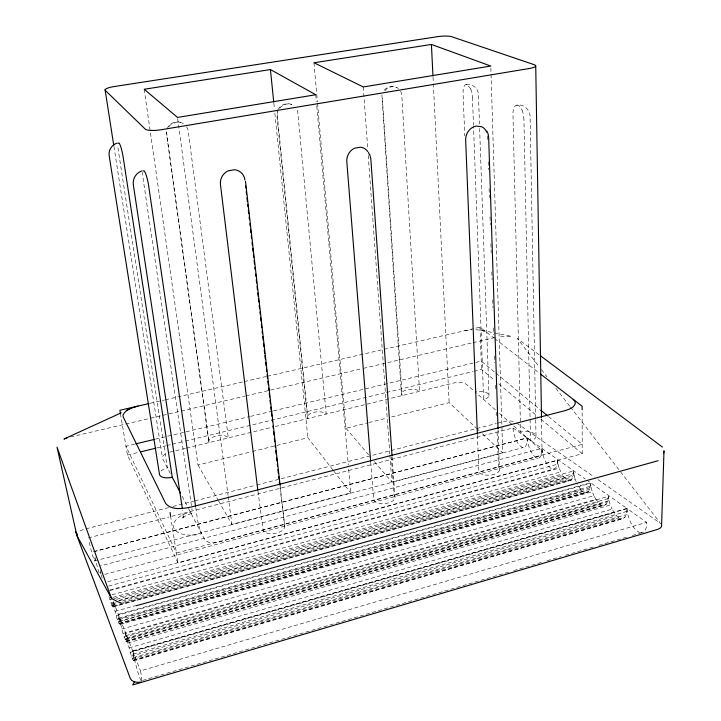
<?xml version="1.0" encoding="UTF-8"?>
<svg xmlns="http://www.w3.org/2000/svg" width="721" height="721" viewBox="0 0 721 721"><rect width="100%" height="100%" fill="white"/><g stroke="black" fill="none" stroke-linecap="round" stroke-linejoin="round"><path stroke-width="0.54" stroke-dasharray="3.6 2.7" d="M108.988 596.682L112.413 606.812L570.554 480.339C573.519 478.284 573.574 474.238 573.546 470.966L112.827 597.376M119.362 623.998L587.011 492.56L588.633 491.416L589.805 489.244L590.535 482.755L118.334 614.364L119.362 623.998L117.172 619.249L112.665 602.107M107.753 581.703L557.414 460.133L557.315 462.846A15.844 6.66 73.7 0 1 549.519 467.253A15.844 6.66 73.7 0 1 541.886 448.381L100.516 565.868M126.346 641.897L604.712 505.205L606.397 503.979L607.596 501.717L608.371 496.408L125.553 633.371L126.346 641.897L122.94 633.426L118.442 614.941M381.905 94.83L401.444 394.549M112.413 606.812L112.936 605.901L112.422 601.557M125.553 633.371L130.24 652.388L132.439 658.886L133.736 660.787L132.691 650.955L113.26 601.422M133.736 660.787L623.386 518.444C626.783 516.452 627.063 512 626.928 508.458L586.975 480.231M277.81 110.268L276.891 115.739L307.398 417.414M167.146 128.671C169.336 123.192 176.194 120.263 181.575 122.813M278 109.682C280.721 103.707 289.022 101.751 294.105 105.915M168.831 126.698L170.859 124.589L175.942 122.255A11.257 10.887 -54.8 0 1 184.062 124.174M279.676 108.312C282.425 104.671 287.463 102.77 291.816 104.572M384.816 90.873L386.744 88.872L391.404 86.682A10.86 9.643 -66.3 0 1 398.515 88.593M384.32 90.044C387.267 86.691 392.269 85.393 396.388 87.277M535.667 418.504L530.07 116.207C530.151 109.141 522.175 102.706 515.47 105.681L514.379 107.023A11.617 5.245 81.7 0 0 512.973 114.342L520.625 432.059A10.445 4.984 -0.4 0 1 534.757 434.015A10.445 4.984 -0.4 0 1 530.53 440.783L523.924 118.974M142.659 680.426L509.405 571.879M513.722 570.599L542.841 561.983M547.158 560.704L561.181 556.549M565.498 555.278L594.618 546.653M598.935 545.382L628.063 536.757M632.371 535.478L643.159 532.287M141.577 680.741A20.512 1.694 76.3 0 0 140.965 673.333L140.505 670.9L646.566 522.337L646.638 524.573A18.088 8.373 71.1 0 1 640.987 532.684M133.232 660.481L623.386 518.444M133.259 654.082L626.946 511.36M131.42 656.128L616.482 515.722L621.277 518.66M133.755 657.48L626.333 514.668M132.439 658.886L618.915 517.723M133.917 659.769L625.116 517.083M128.987 647.945L612.021 509.143L616.482 515.722M132.691 650.955L626.928 508.458M141.091 680.606A20.512 1.694 76.3 0 1 133.133 653.154L132.745 651.108L627.072 508.566L646.566 522.337M130.24 652.388L614.13 512.802M125.066 639.869L600.413 504.312L602.666 505.313L604.712 505.205M126.535 641.005L606.397 503.979M125.842 641.501L602.666 505.313M127.734 643.078L610.29 505.006L612.021 509.143M122.94 633.426L595.861 499.347L600.413 504.312M125.941 635.643L608.236 498.553M124.075 637.112L598.088 502.276M126.563 638.112L609.047 500.671L608.371 496.408M126.4 638.869L607.596 501.717M121.723 629.072L593.879 495.733L595.861 499.347M117.172 619.249L580.684 489.559L585.055 492.623L587.011 492.56M119.407 619.519L591.13 487.432L590.535 483.286L116.072 615.644M119.425 621.142L589.805 489.244M118.127 621.953L582.892 491.596M119.551 623.169L588.633 491.416M118.875 623.584L585.055 492.623M120.524 624.332L592.265 491.668L593.879 495.733M118.992 618.032L590.436 486.206M111.746 605.469L117.181 603.964M122.606 602.468L566.697 479.807L568.734 480.61M112.936 605.901L572.023 479.023M112.818 606.965L575.16 479.141L576.304 482.124M114.909 611.399L135.503 605.676M109.826 599.701L113.089 598.809M114.17 598.511L562.533 475.337L566.697 479.807M116.595 599.295L573.537 473.607M119.181 600.314L574.087 474.995L573.546 470.966M110.863 603.035L114.125 602.143M118.46 600.944L564.588 478.005M112.737 603.702L116 602.801M122.507 601.008L573.042 476.725M109.754 590.643L559.145 468.145L562.533 475.337M111.971 594.789L560.677 471.976M108.691 586.092L558.036 464.117L557.414 460.133M109.763 590.021L554.215 468.938M120.425 413.611L127.473 455.05L177.988 563.029L582.198 453.716L582.144 409.663M104.734 574.421L538.136 458.069M218.58 501.014L231.928 524.383L350.757 492.939L348.396 466.018M374.37 461.575L391.836 482.07L502.708 452.734L490.794 66.044M94.676 560.965L523.275 447.525M93.721 551.61L527.042 437.89L527.159 440.342A15.114 6.119 74.5 0 1 520.661 446.371A15.114 6.119 74.5 0 1 513.046 429.049L512.992 427.959L170.012 516.759M93.766 551.718L527.159 437.971L585.2 478.978M88.35 537.902L168.921 517.038M168.705 507.584L84.898 529.088A9.86 4.146 -12.9 0 0 78.616 531.945M173.058 506.466L193.733 501.158M194.823 500.879L255.775 485.233M256.865 484.954L475.626 428.815M476.716 428.535L496.309 423.506M497.4 423.227L503.925 421.551A8.769 3.434 -3.7 0 1 514.352 421.731M144.2 89.26L198.005 464.991L251.314 451.761M252.395 451.49L307.876 437.719L333.057 470.155M317.528 103.121L345.981 428.256L367.701 422.866M368.791 422.596L387.258 418.018M391.602 416.936L449.156 402.651L475.932 427.688M185.36 448.363L170.228 452.049A10.274 4.822 -9.4 0 0 167.768 452.815M186.442 448.101L270.844 427.553M275.206 426.49L454.005 382.95A9.517 4.218 -2.3 0 1 466.631 384.509L474.193 391.17M127.473 455.05L138.405 452.409M156.98 447.912L165.722 445.803M166.812 445.542L171.183 444.478M172.283 444.217L184.306 441.315M185.396 441.045L385.393 392.702M386.483 392.44L472.823 371.567M473.913 371.306L481.565 369.449L494.462 380.255M134.728 444.118L125.986 446.209L176.429 553.07L177.988 563.029M155.493 439.143L185.009 432.068M186.108 431.807L249.502 416.621M250.602 416.359L272.466 411.114M273.556 410.853L481.249 361.104L495.057 372.487M70.505 436.98L149.481 418.477M150.572 418.216L180.187 411.276M181.286 411.024L244.906 396.117M245.996 395.856L362.266 368.62M363.357 368.359L471.949 342.917M473.039 342.655L497.175 337.004M150.094 403.309L164.343 400.02M165.433 399.767L243.265 381.806M244.356 381.553L266.283 376.497M267.383 376.245L479.979 327.181L493.831 337.897M191.597 513.46L186.595 515.182L182.611 518.084L183.9 516.326L182.783 518.111L183.531 515.785L183.278 517.408L182.62 510.405M464.685 330.714L472.156 329.731M466.145 84.474C472.282 83.303 478.402 88.53 478.447 94.766L479.474 123.967M500.572 336.202L511.667 336.365L481.313 330.272L475.355 329.695M516.777 105.086L518.102 105.239A11.815 5.335 81.7 0 1 522.112 110.205M481.313 330.272L486.774 332.444M516.596 423.029L594.257 477.014M597.961 479.582L661.166 523.834M512.992 427.959L527.042 437.89M538.975 354.696L517.345 338.51L538.686 366.088M494.714 338.582L538.812 372.712M495.913 373.199L539.912 409.483M548.537 416.594L582.189 444.343L176.429 553.07L170.571 516.173M498.77 383.86L537.469 416.26M540.912 419.144L582.198 453.716M495.426 409.861L475.04 391.909A9.706 4.362 -1.8 0 1 488.018 393.558A9.706 4.362 -1.8 0 1 483.665 399.506L473.535 126.418M499.626 413.566L540.732 449.76A10.707 5.227 -0.1 0 1 536.496 456.889L218.697 542.066A11.545 6.147 -9.4 0 1 204.593 539.335L187.811 507.115M476.743 428.454L479.177 430.725M482.43 433.763L502.708 452.734M345.981 428.256L368.548 454.735M333.742 471.029L350.757 492.939M541.444 369.639L546.951 376.759M555.909 388.322L569.68 406.112M570.374 407.005L659.904 522.644M580.684 489.559L576.683 483.115M198.005 464.991L218.03 500.041M170.318 473.508L162.694 458.871A10.274 4.822 -9.4 0 1 167.011 453.13M182.107 496.156L187.298 506.115M470.768 89.08L467.352 84.609A10.986 4.56 81.9 0 0 464.135 86.358A10.797 4.479 81.9 0 0 463.062 93.234L464.775 135.899M132.745 651.108L140.505 670.9M609.047 500.671L610.29 505.006M558.036 464.117L559.145 468.145M591.13 487.432L592.265 491.668M574.087 474.995L575.16 479.141M113.918 146.435L162.432 457.637M195.724 507.377L197.347 518.489A11.536 1.775 76.3 0 0 201.655 533.684L197.248 534.685A22.748 11.824 -9.7 0 1 173.797 527.88A22.748 11.824 -9.7 0 1 188.992 512.415L190.407 512.099A11.157 1.676 76.5 0 0 191.867 508.665M191.425 505.628L143.281 179.98A12.789 2.163 78.8 0 1 142.812 172.31M208.793 441.396L166.389 131.411M177.699 118.532L228.061 495.399M228.206 496.508L231.928 524.383M257.956 491.226L263.264 531.089A11.428 6.11 -7.5 0 0 277.161 532.909A11.428 6.11 -7.5 0 0 284.588 525.122L279.712 485.377M280.108 485.35L284.813 526.7M273.845 103.13L274.413 108.727M274.863 113.206L307.876 437.719M313.995 62.763L317.429 102.003M315.78 94.748L316.366 101.481M316.762 105.96L348.297 464.901M370.72 462.341L373.757 500.509L374.298 501.185A11.094 5.804 -4 0 0 388.168 502.979A11.094 5.804 -4 0 0 394.612 495.733L394.054 495.066L391.314 456.916M363.285 86.953L367.746 148.688M368.233 155.43L389.809 454.014M389.89 455.131L391.836 482.07M527.159 437.971L527.285 439.783A15.474 6.381 74.1 0 0 535.937 457.447A15.474 6.381 74.1 0 0 541.886 448.381M392.125 456.844L395.009 497.211M479.979 327.181L481.565 369.449M433.024 77.003L433.294 82.618M433.357 83.744L449.156 402.651M627.072 508.566L627.144 510.459A18.088 8.373 71.1 0 0 640.194 532.558M477.428 435.259L478.906 472.318L480.015 473.255A10.869 5.462 -1.1 0 0 494.155 474.382A10.869 5.462 -1.1 0 0 498.535 467.424L496.985 430.104M472.453 97.2L473.49 125.301M479.627 128.455L489.018 395.712M498.085 429.77L499.392 470.209M487.378 135.963L487.558 141.577M488.225 161.783L488.478 169.642M489.099 188.731L489.397 197.707M490.019 216.796L490.271 224.655M490.902 243.734L491.19 252.72M491.812 271.808L492.073 279.667M492.731 299.873L492.993 307.732M493.651 327.938L493.867 334.679M494.561 356.003L494.786 362.744M495.516 385.194L495.706 390.809M496.399 412.142L496.58 417.756M535.685 419.631L536 436.484M541.516 418.685L542.066 452.382M160.972 471.038A10.527 5.056 -9.7 0 1 167.407 467.92L118.514 151.743A11.761 1.821 78.9 0 1 117.947 146.471M186.622 126.905A11.058 10.707 -54.9 0 1 188.244 131.321L228.323 437.899A10.031 4.668 -8.2 0 0 216.084 436.025A10.031 4.668 -8.2 0 0 209.135 442.577L166.695 134.935A11.058 10.707 -54.8 0 1 166.677 132.051M297.223 110.241A10.86 10.067 -64.3 0 1 297.836 112.936L326.198 414.07A9.743 4.479 -5.7 0 0 313.815 412.349A9.743 4.479 -5.7 0 0 307.921 418.522L277.405 116.36A10.86 10.067 -64.3 0 1 277.918 111.692M400.642 91.243A10.671 9.472 -66.4 0 1 401.822 95.487L419.559 391.341A9.535 4.263 -3.4 0 0 407.059 389.755A9.535 4.263 -3.4 0 0 402.111 395.586L382.418 98.741A10.671 9.472 -66.4 0 1 382.581 95.983M470.723 89.062A10.797 4.479 81.9 0 1 472.408 97.182M522.058 110.187A11.617 5.245 81.7 0 1 523.87 118.956M102.139 578.098A17.71 1.307 76.8 0 1 101.319 574.799M100.904 573.024A17.71 1.307 76.8 0 1 100.309 570.365M99.119 572.798A17.241 1.244 76.8 0 1 94.37 554.71M100.48 572.357A17.241 1.244 76.8 0 1 100.652 573.889M94.857 558.234A16.808 1.19 76.9 0 1 93.369 557.91A16.808 1.19 76.9 0 1 88.782 540.056"/><path stroke-width="1.08" d="M663.599 453.212L663.996 450.796L661.554 526.438A10.896 5.011 0.5 0 1 656.867 529.62L132.7 684.95L134.476 681.76M118.154 143.281L119.037 143.001A11.96 1.848 78.9 0 1 121.209 148.184A11.761 1.821 78.9 0 1 123.138 157.016L172.256 477.239L180.556 493.173M138.035 406.085C132.547 407.735 125.562 409.357 122.985 415.08L123.219 416.972L165.659 503.447C171.769 510.63 182.9 508.62 191.11 507.061L564.867 410.682C568.869 409.384 574.06 407.888 575.349 403.345L574.916 401.255L573.213 399.335M121.263 412.809L63.971 439.044L67.152 437.764M126.382 410.465L129.447 409.059M141.929 170.931C136.233 172.661 132.484 178.736 133.295 184.612L182.278 508.179M117.172 143.1C111.944 144.642 108.312 150.148 109.141 155.565L159.395 473.769A10.527 5.056 -9.7 0 0 172.256 477.239M136.053 605.784L658.129 460.719M140.586 451.878L155.889 448.183M135.818 443.857L154.402 439.404M148.995 403.562L119.92 410.267L120.425 413.611M270.429 69.558L144.2 89.26L177.546 117.415L315.78 94.748L270.429 69.558L273.728 102.012M431.41 44.441L313.995 62.763L363.285 86.953L490.794 66.044L431.41 44.441L432.96 75.885M143.082 170.994L144.209 170.868A12.816 2.172 78.8 0 1 148.724 186.189L195.562 506.259M141.469 682.111C137.648 682.526 132.466 682.562 130.366 678.704L76.859 535.442L57.004 447.119L111.467 598.331L117.135 601.521L121.362 603.008M540.777 356.039L662.464 447.083M540.579 374.082L582.126 406.229L582.144 409.663M540.777 410.195L547.681 415.882M77.03 533.882L75.399 531.521L76.868 534.207M111.467 598.331L76.859 535.442L76.805 534.333M486.792 131.087L488.108 133.845L488.667 137.711L498.049 428.653M369.774 154.645L370.801 158.584L392.044 455.726M105.086 89.746L113.747 145.318M170.093 512.478L170.571 516.173M257.821 490.109L220.446 184.513A12.888 12.104 -50.8 0 1 228.196 170.832L234.397 169.723A12.888 12.104 -50.8 0 1 244.915 180.061M245.51 181.35L280.108 485.35M245.555 185.657L245.807 187.893M246.185 191.245L246.573 194.598M246.952 197.96L247.339 201.312M247.718 204.665L247.97 206.9M248.357 210.262L248.736 213.614M249.124 216.967L249.376 219.202M249.89 223.681L250.142 225.916M250.52 229.269L250.908 232.631M251.287 235.983L251.539 238.218M252.053 242.689L252.305 244.924M252.692 248.285L253.071 251.638M253.459 254.991L253.711 257.226M254.089 260.587L254.477 263.94M254.855 267.293L255.108 269.528M255.622 274.007L255.874 276.242M256.261 279.595L256.64 282.956M257.027 286.309L257.406 289.662M257.785 293.014L258.172 296.376M258.424 298.611L258.803 301.964M259.19 305.316L259.569 308.678M259.957 312.031L260.209 314.266M260.587 317.619L260.975 320.98M261.353 324.333L261.741 327.685M262.12 331.038L262.372 333.282M262.759 336.635L263.138 339.988M263.525 343.34L263.904 346.702M264.292 350.055L264.67 353.407M264.922 355.642L265.31 359.004M265.689 362.357L266.076 365.709M266.455 369.062L266.707 371.306M267.094 374.659L267.473 378.011M267.861 381.364L268.239 384.726M268.618 388.078L268.879 390.313M269.257 393.666L269.645 397.028M270.024 400.38L270.402 403.733M270.79 407.086L271.168 410.447M271.429 412.682L271.808 416.035M272.187 419.388L272.448 421.632M272.953 426.102L273.214 428.337M273.592 431.69L273.971 435.051M274.359 438.404L274.737 441.757M275.125 445.109L275.377 447.353M275.755 450.706L276.143 454.059M276.522 457.411L276.909 460.773M277.288 464.126L277.54 466.361M277.927 469.713L278.306 473.075M278.694 476.428L278.946 478.663M279.324 482.016L279.586 484.26M370.63 461.224L346.801 161.531A12.59 11.293 -59.9 0 1 354.534 148.229L360.365 147.183A12.59 11.302 -59.9 0 1 367.827 151.581M477.383 434.141L465.658 139.91A12.356 10.554 -63 0 1 476.211 126.058L481.574 126.689A12.329 10.536 -63 0 1 486.594 132.042M535.73 65.944L541.498 417.558M368.359 152.428A12.59 11.302 -59.9 0 1 369.188 154.294M529.322 68.504L161.162 129.735A13.329 3.136 -6.7 0 1 145.218 129.095L105.257 90.359A11.671 2.379 -6.8 0 1 114.405 86.511L437.557 36.654A10.707 2.037 -3.9 0 1 451.688 36.699L534.234 64.71A12.23 2.605 -3.1 0 1 529.322 68.504"/></g></svg>
